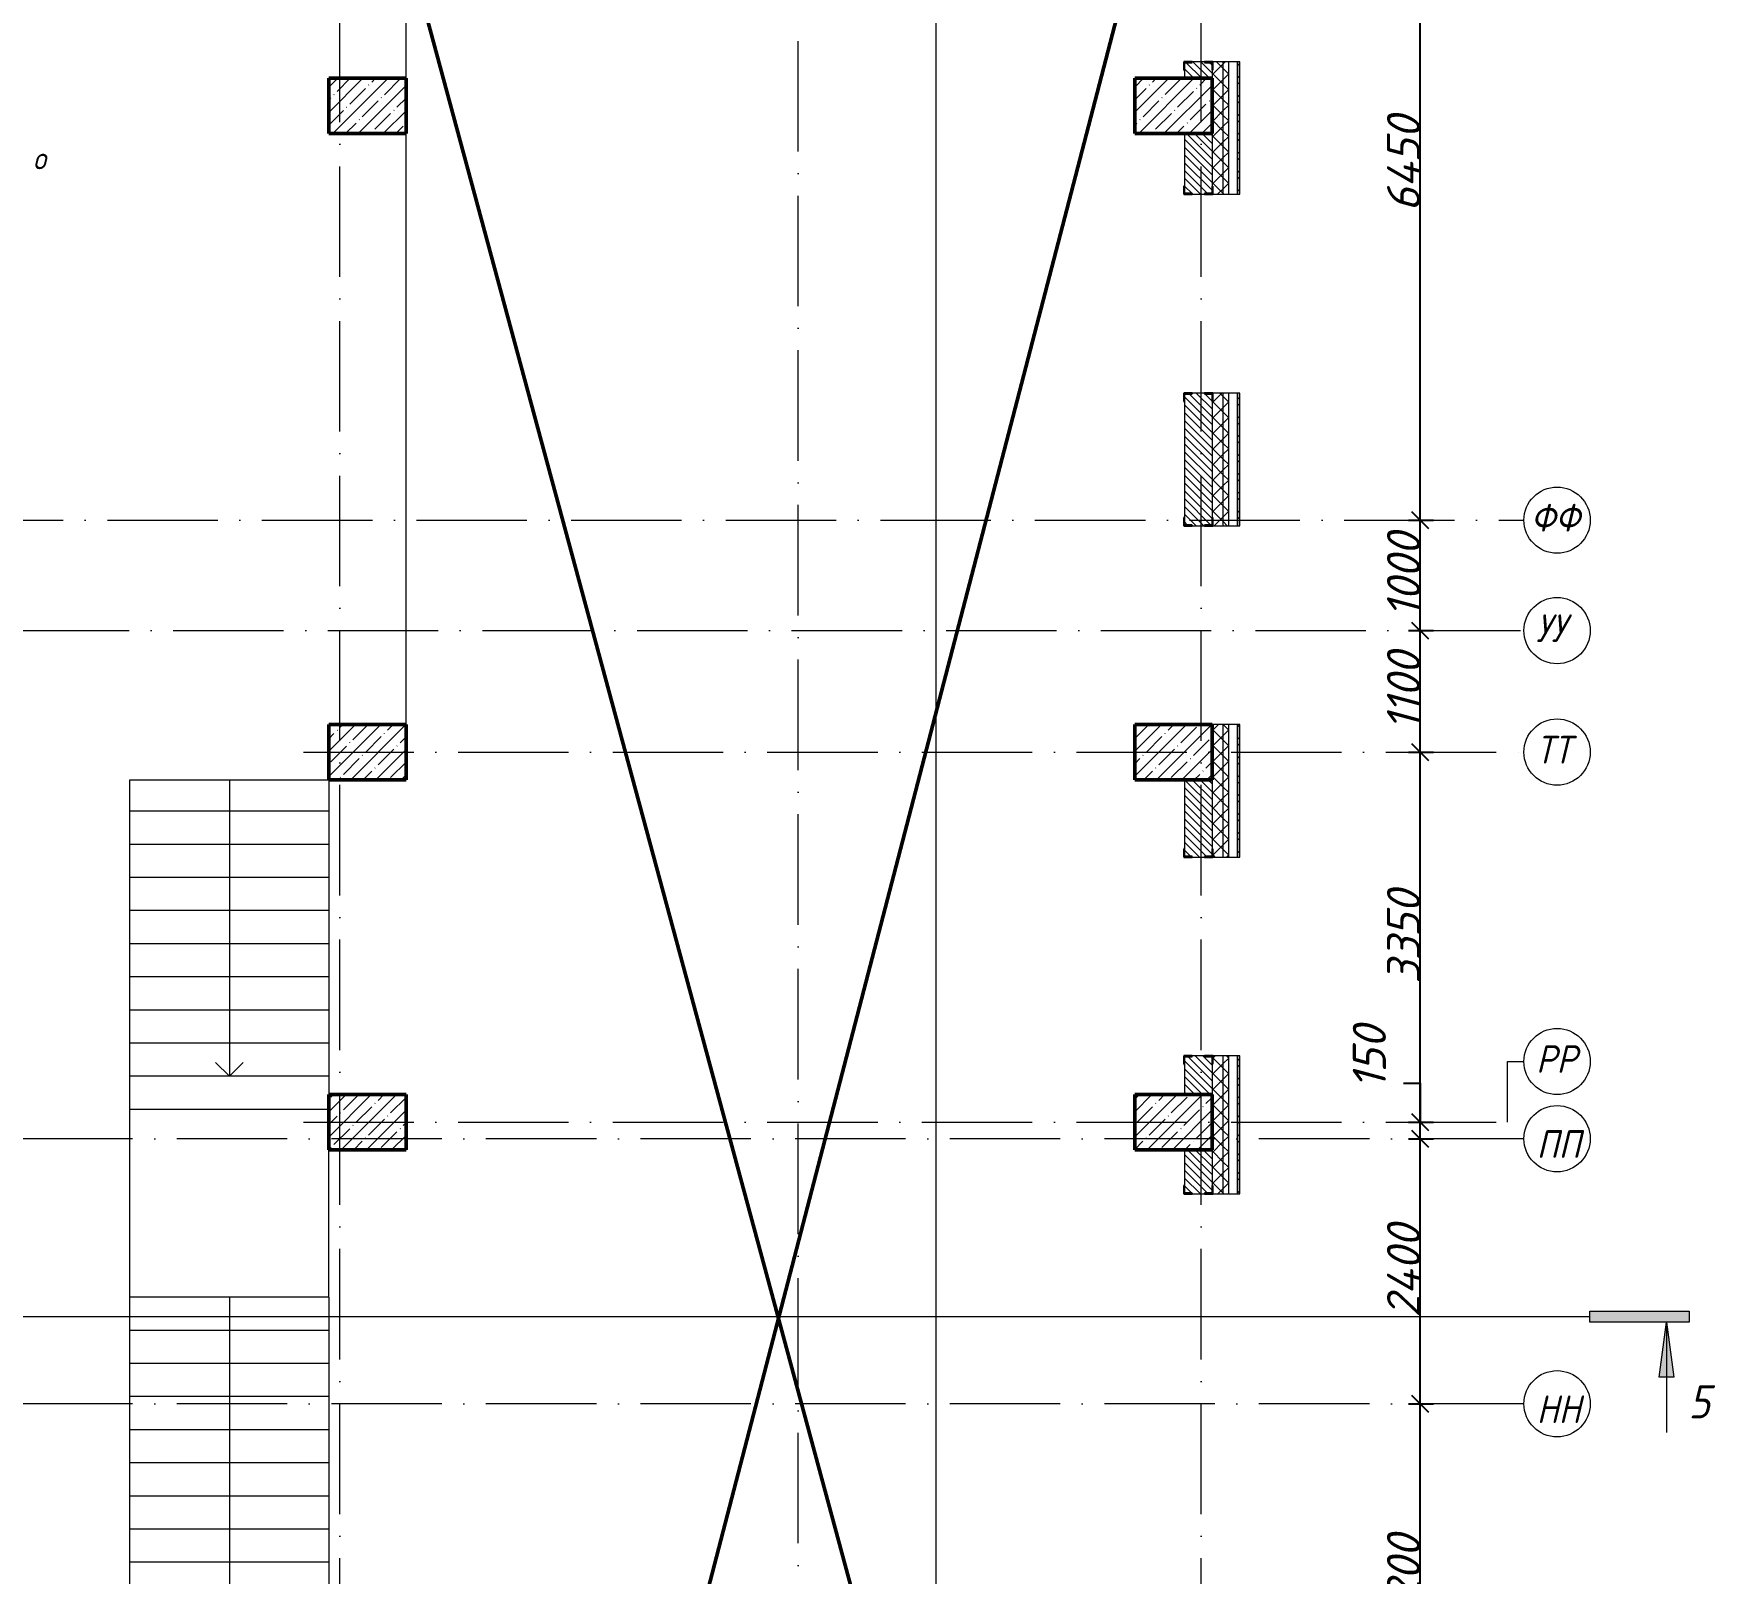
# Model space of a CAD drawing. Header units: millimetres. Extents: x -537608 to 253996, y -217170 to 186033.
# Drawn here: x -88108 to -72877, y 160586 to 174526 of the extents above; entities that cross this region are included whole.
import ezdxf

# ---------------------------------------------------------------- set-up
doc = ezdxf.new("R2010")
doc.units = ezdxf.units.MM
doc.linetypes.add('50_200_ШТРИХ_1Т_ш5_п1_п1_', pattern=[1400, 1000, -200, 0, -200])
for name, color, linetype, lineweight in [('A-____-____-DIMS', 7, 'Continuous', 9), ('A-DETL-____-OTLN-1', 7, 'Continuous', 50), ('A-FLOR-____-OTLN', 7, 'Continuous', 9), ('A-GENM-____-MCUT', 7, 'Continuous', 25), ('A-GENM-____-OTLN-1', 7, 'Continuous', 25), ('A-GLAZ-____-IDEN', 7, 'Continuous', 9), ('A-WALL-____-MCUT', 7, 'Continuous', 13), ('A-WALL-____-MCUT-1', 7, 'Continuous', 9), ('A-WALL-____-PATT-1', 7, 'Continuous', 9), ('A-WALL-FNSH-MCUT-1', 7, 'Continuous', 9), ('G-____-____-SYMB', 7, 'Continuous', 9), ('S-COLS-____-MCUT', 7, 'Continuous', 50), ('S-COLS-____-OTLN', 7, 'Continuous', 9), ('S-GRID-____-IDEN', 7, 'Continuous', 9), ('S-GRID-____-OTLN', 7, 'Continuous', 9), ('S-GRID-____-OTLN-1', 7, '50_200_ШТРИХ_1Т_ш5_п1_п1_', 9), ('S-STRS-____-OTLN-1', 7, 'Continuous', 9)]:
    doc.layers.add(name, color=color, linetype=linetype, lineweight=lineweight)
doc.layers.add('G-____-____-SYMB-1', color=9, linetype='Continuous', lineweight=9, true_color=0x808080)
doc.styles.add('ISOCPEUR_I', font='isocpeui.ttf', dxfattribs={"height": 300})
doc.styles.add('ISOCPEUR_I_10', font='isocpeui.ttf', dxfattribs={"width": 0.9, "height": 180})
doc.styles.add('ISOCPEUR_I_11', font='isocpeui.ttf', dxfattribs={"width": 0.9, "height": 200})
doc.styles.add('ISOCPEUR_I_9', font='isocpeui.ttf', dxfattribs={"width": 0.9, "height": 250})
doc.dimstyles.new('ISO-2_5_0_9К_БОЛЬШОЙ_ОСИ', dxfattribs={"dimscale": 304.8, "dimtxt": 248.995294, "dimasz": 0.492126, "dimexe": 0.393701, "dimexo": 0, "dimgap": 0, "dimtad": 1, "dimdec": 0, "dimzin": 0, "dimdsep": 46, "dimtxsty": 'ISOCPEUR_I', "dimblk1": 'OBLIQUE', "dimblk2": 'OBLIQUE', "dimsah": 1, "dimcen": 0.09, "dimdle": 0.393701, "dimazin": 0, "dimtfac": 1, "dimtdec": 4, "dimtix": 1, "dimtmove": 0, "dimatfit": 3, "dimfxl": 1, "dimtvp": 1, "dimtolj": 1, "dimtzin": 0, "dimarcsym": 2})
doc.dimstyles.new('ISO-2_5_0_9К_БОЛЬШОЙ_ОСИ_1', dxfattribs={"dimscale": 304.8, "dimtxt": 248.995294, "dimasz": 0.492126, "dimexe": 0.393701, "dimexo": 0, "dimgap": 0, "dimtad": 1, "dimdec": 0, "dimzin": 0, "dimdsep": 46, "dimtxsty": 'ISOCPEUR_I', "dimblk1": 'OBLIQUE', "dimblk2": 'OBLIQUE', "dimsah": 1, "dimcen": 0.09, "dimdle": 0.393701, "dimazin": 0, "dimtfac": 1, "dimtdec": 4, "dimtix": 1, "dimtmove": 1, "dimatfit": 3, "dimfxl": 1, "dimtvp": 1, "dimtolj": 1, "dimtzin": 0, "dimarcsym": 2})
pattern_1 = [(45, (-178684.97, 94540.11), (-70.71068, 70.71068), []), (135, (-178684.97, 94540.11), (-70.71068, -70.71068), [])]
pattern_2 = [(135, (-178684.97, 94540.114), (-35.35534, -35.35534), [])]

# ---------------------------------------------------------------- blocks, each defined once
blk = doc.blocks.new('BSC_Колонна _Прямоугольная - 500х700-V97-АР1_План отверстий 3 этажа в осях 1-64_Ю-ЯЯ')
at = {"layer": 'S-COLS-____-OTLN'}
h = blk.add_hatch(dxfattribs=at)
h.set_pattern_fill('FP_102', color=256, style=0, pattern_type=2)
h.set_pattern_definition([(315, (-70131.04, 93600), (114.04925, 114.04925), []), (315, (-70131.04, 93485.95), (114.04925, 114.04925), [201.613, -40.323, 3.353, -36.97])])
h.paths.add_polyline_path([(-250, -350), (250, -350), (250, 350), (-250, 350)], flags=0)
at = {"layer": 'S-COLS-____-MCUT'}
for p, q in [((250, 350), (-250, 350)), ((-250, 350), (-250, -350)), ((250, -350), (250, 350)), ((-250, -350), (250, -350))]:
    blk.add_line(p, q, dxfattribs=at)
blk = doc.blocks.new('BSC_Колонна _Прямоугольная - 500х700-V98-АР1_План отверстий 3 этажа в осях 1-64_Ю-ЯЯ')
at = {"layer": 'S-COLS-____-OTLN'}
h = blk.add_hatch(dxfattribs=at)
h.set_pattern_fill('FP_103', color=256, style=0, pattern_type=2)
h.set_pattern_definition([(315, (-73481.04, 93600), (114.04925, 114.04925), []), (315, (-73481.04, 93485.95), (114.04925, 114.04925), [201.613, -40.323, 3.353, -36.97])])
h.paths.add_polyline_path([(-250, -350), (250, -350), (250, 350), (-250, 350)], flags=0)
at = {"layer": 'S-COLS-____-MCUT'}
for p, q in [((250, 350), (-250, 350)), ((-250, 350), (-250, -350)), ((250, -350), (250, 350)), ((-250, -350), (250, -350))]:
    blk.add_line(p, q, dxfattribs=at)
blk = doc.blocks.new('BSC_Колонна _Прямоугольная - 500х700-V99-АР1_План отверстий 3 этажа в осях 1-64_Ю-ЯЯ')
at = {"layer": 'S-COLS-____-OTLN'}
h = blk.add_hatch(dxfattribs=at)
h.set_pattern_fill('FP_104', color=256, style=0, pattern_type=2)
h.set_pattern_definition([(315, (-70131.04, 100900), (114.04925, 114.04925), []), (315, (-70131.04, 100785.95), (114.04925, 114.04925), [201.613, -40.323, 3.353, -36.97])])
h.paths.add_polyline_path([(-250, -350), (250, -350), (250, 350), (-250, 350)], flags=0)
at = {"layer": 'S-COLS-____-MCUT'}
for p, q in [((250, 350), (-250, 350)), ((-250, 350), (-250, -350)), ((250, -350), (250, 350)), ((-250, -350), (250, -350))]:
    blk.add_line(p, q, dxfattribs=at)
blk = doc.blocks.new('BSC_Колонна _Прямоугольная - 500х700-V100-АР1_План отверстий 3 этажа в осях 1-64_Ю-ЯЯ')
at = {"layer": 'S-COLS-____-OTLN'}
h = blk.add_hatch(dxfattribs=at)
h.set_pattern_fill('FP_105', color=256, style=0, pattern_type=2)
h.set_pattern_definition([(315, (-73481.04, 100900), (114.04925, 114.04925), []), (315, (-73481.04, 100785.95), (114.04925, 114.04925), [201.613, -40.323, 3.353, -36.97])])
h.paths.add_polyline_path([(-250, -350), (250, -350), (250, 350), (-250, 350)], flags=0)
at = {"layer": 'S-COLS-____-MCUT'}
for p, q in [((250, 350), (-250, 350)), ((-250, 350), (-250, -350)), ((250, -350), (250, 350)), ((-250, -350), (250, -350))]:
    blk.add_line(p, q, dxfattribs=at)
blk = doc.blocks.new('BSC_Колонна _Прямоугольная - 500х700-V101-АР1_План отверстий 3 этажа в осях 1-64_Ю-ЯЯ')
at = {"layer": 'S-COLS-____-OTLN'}
h = blk.add_hatch(dxfattribs=at)
h.set_pattern_fill('FP_106', color=256, style=0, pattern_type=2)
h.set_pattern_definition([(315, (-79331.04, 93600), (114.04925, 114.04925), []), (315, (-79331.04, 93485.95), (114.04925, 114.04925), [201.613, -40.323, 3.353, -36.97])])
h.paths.add_polyline_path([(-250, -350), (250, -350), (250, 350), (-250, 350)], flags=0)
at = {"layer": 'S-COLS-____-MCUT'}
for p, q in [((250, 350), (-250, 350)), ((-250, 350), (-250, -350)), ((250, -350), (250, 350)), ((-250, -350), (250, -350))]:
    blk.add_line(p, q, dxfattribs=at)
blk = doc.blocks.new('BSC_Колонна _Прямоугольная - 500х700-V102-АР1_План отверстий 3 этажа в осях 1-64_Ю-ЯЯ')
at = {"layer": 'S-COLS-____-OTLN'}
h = blk.add_hatch(dxfattribs=at)
h.set_pattern_fill('FP_107', color=256, style=0, pattern_type=2)
h.set_pattern_definition([(315, (-79331.04, 100900), (114.04925, 114.04925), []), (315, (-79331.04, 100785.95), (114.04925, 114.04925), [201.613, -40.323, 3.353, -36.97])])
h.paths.add_polyline_path([(-250, -350), (250, -350), (250, 350), (-250, 350)], flags=0)
at = {"layer": 'S-COLS-____-MCUT'}
for p, q in [((250, 350), (-250, 350)), ((-250, 350), (-250, -350)), ((250, -350), (250, 350)), ((-250, -350), (250, -350))]:
    blk.add_line(p, q, dxfattribs=at)
blk = doc.blocks.new('Фахверк_СКБ_Уголок - 250_3380-27498580-АР1_План отверстий 3 этажа в осях 1-64_Ю-ЯЯ')
at = {"layer": 'A-GENM-____-MCUT'}
for p, q in [((200, 181), (125, 181)), ((125, 181), (125, 106)), ((131, 106), (131, 175)), ((131, 175), (200, 175)), ((200, 175), (200, 181)), ((125, 106), (131, 106)), ((131, -6), (125, -6)), ((125, -6), (125, -81)), ((125, -81), (200, -81)), ((131, -75), (131, -6)), ((200, -75), (131, -75)), ((200, -81), (200, -75))]:
    blk.add_line(p, q, dxfattribs=at)
blk = doc.blocks.new('Фахверк_СКБ_Уголок - 250_3380_зеркало-28514702-АР1_План отверстий 3 этажа в осях 1-64_Ю-ЯЯ')
at = {"layer": 'A-GENM-____-MCUT'}
for p, q in [((200, 181), (125, 181)), ((125, 181), (125, 106)), ((131, 106), (131, 175)), ((131, 175), (200, 175)), ((200, 175), (200, 181)), ((125, 106), (131, 106)), ((131, -6), (125, -6)), ((125, -6), (125, -81)), ((125, -81), (200, -81)), ((131, -75), (131, -6)), ((200, -75), (131, -75)), ((200, -81), (200, -75))]:
    blk.add_line(p, q, dxfattribs=at)
blk = doc.blocks.new('Ось сетки - Круг_Ø6_00__ISO-2_5_0_9K_-25732049-АР1_План отверстий 3 этажа в осях 1-64_Ю-ЯЯ')
at = {"layer": 'S-GRID-____-IDEN'}
blk.add_circle((0, 0), 3, dxfattribs=at)
blk = doc.blocks.new('Разрез - Концевая часть разреза-18266132-АР1_План отверстий 3 этажа в осях 1-64_Ю-ЯЯ')
at = {"layer": 'G-____-____-SYMB'}
for points in [[(0, 0.5), (0, -0.5), (-9, -0.5), (-9, 0.5)], [(-6.29, -5.5), (-7.61, -5.5), (-6.95, -0.5)]]:
    blk.add_hatch(color=256, dxfattribs=at).paths.add_polyline_path(points, flags=0)
for p, q in [((0, 0.5), (-9, 0.5)), ((-9, 0.5), (-9, -0.5)), ((0, -0.5), (0, 0.5)), ((-9, -0.5), (0, -0.5)), ((-6.95, -0.5), (-7.61, -5.5)), ((-6.95, -0.5), (-6.95, -10.5)), ((-6.29, -5.5), (-6.95, -0.5)), ((-7.61, -5.5), (-6.29, -5.5))]:
    blk.add_line(p, q, dxfattribs=at)
blk = doc.blocks.new('_Oblique')
at = {"color": 0, "linetype": 'ByBlock', "lineweight": -2}
blk.add_line((-0.5, -0.5), (0.5, 0.5), dxfattribs=at)
blk = doc.blocks.new('*D997')
at = {"layer": 'A-____-____-DIMS', "color": 0, "lineweight": -2, "transparency": 16777216}
for p, q in [((-75551, 158801), (-75551, 162241)), ((-75657, 162121), (-75431, 162121)), ((-75657, 158921), (-75431, 158921))]:
    blk.add_line(p, q, dxfattribs=at)
at = {"layer": 'Defpoints', "color": 0, "transparency": 16777216}
for p in [(-75657, 162121), (-75551, 162121), (-75657, 158921)]:
    blk.add_point(p, dxfattribs=at)
at = {"layer": 'A-____-____-DIMS', "color": 0, "lineweight": -2, "transparency": 16777216, "xscale": 150, "yscale": 150, "zscale": 150}
for p, rotation in [((-75551, 162121), 90), ((-75551, 158921), 270)]:
    blk.add_blockref('_Oblique', p, dxfattribs=dict(at, rotation=rotation))
at = {"layer": 'A-____-____-DIMS', "color": 0, "transparency": 16777216, "insert": (-75701, 160521), "char_height": 300, "width": 758.48, "attachment_point": 5, "rotation": 90, "style": 'ISOCPEUR_I'}
blk.add_mtext('\\A1;3200', dxfattribs=at)
blk = doc.blocks.new('*D998')
at = {"layer": 'A-____-____-DIMS', "color": 0, "lineweight": -2, "transparency": 16777216}
for p, q in [((-75551, 162001), (-75551, 164641)), ((-75657, 164521), (-75431, 164521)), ((-75657, 162121), (-75431, 162121))]:
    blk.add_line(p, q, dxfattribs=at)
at = {"layer": 'Defpoints', "color": 0, "transparency": 16777216}
for p in [(-75657, 164521), (-75551, 164521), (-75657, 162121)]:
    blk.add_point(p, dxfattribs=at)
at = {"layer": 'A-____-____-DIMS', "color": 0, "lineweight": -2, "transparency": 16777216, "xscale": 150, "yscale": 150, "zscale": 150}
for p, rotation in [((-75551, 164521), 90), ((-75551, 162121), 270)]:
    blk.add_blockref('_Oblique', p, dxfattribs=dict(at, rotation=rotation))
at = {"layer": 'A-____-____-DIMS', "color": 0, "transparency": 16777216, "insert": (-75701, 163321), "char_height": 300, "width": 781.46, "attachment_point": 5, "rotation": 90, "style": 'ISOCPEUR_I'}
blk.add_mtext('\\A1;2400', dxfattribs=at)
blk = doc.blocks.new('*D999')
at = {"layer": 'A-____-____-DIMS', "color": 0, "lineweight": -2, "transparency": 16777216}
for p, q in [((-75701, 165025), (-75551, 165025)), ((-75551, 165025), (-75551, 164671)), ((-75657, 164671), (-75431, 164671)), ((-75551, 164401), (-75551, 164791)), ((-75657, 164521), (-75431, 164521))]:
    blk.add_line(p, q, dxfattribs=at)
at = {"layer": 'Defpoints', "color": 0, "transparency": 16777216}
for p in [(-75657, 164671), (-75551, 164671), (-75657, 164521)]:
    blk.add_point(p, dxfattribs=at)
at = {"layer": 'A-____-____-DIMS', "color": 0, "lineweight": -2, "transparency": 16777216, "xscale": 150, "yscale": 150, "zscale": 150}
for p, rotation in [((-75551, 164671), 90), ((-75551, 164521), 270)]:
    blk.add_blockref('_Oblique', p, dxfattribs=dict(at, rotation=rotation))
at = {"layer": 'A-____-____-DIMS', "color": 0, "transparency": 16777216, "insert": (-76161, 164969), "char_height": 300, "width": 511.4, "attachment_point": 1, "rotation": 90, "line_spacing_factor": 1.149209, "style": 'ISOCPEUR_I'}
blk.add_mtext('\\A1;150', dxfattribs=at)
blk = doc.blocks.new('*D1000')
at = {"layer": 'A-____-____-DIMS', "color": 0, "lineweight": -2, "transparency": 16777216}
for p, q in [((-75657, 168021), (-75431, 168021)), ((-75551, 164551), (-75551, 168141)), ((-75657, 164671), (-75431, 164671))]:
    blk.add_line(p, q, dxfattribs=at)
at = {"layer": 'Defpoints', "color": 0, "transparency": 16777216}
for p in [(-75657, 168021), (-75551, 168021), (-75657, 164671)]:
    blk.add_point(p, dxfattribs=at)
at = {"layer": 'A-____-____-DIMS', "color": 0, "lineweight": -2, "transparency": 16777216, "xscale": 150, "yscale": 150, "zscale": 150}
for p, rotation in [((-75551, 168021), 90), ((-75551, 164671), 270)]:
    blk.add_blockref('_Oblique', p, dxfattribs=dict(at, rotation=rotation))
at = {"layer": 'A-____-____-DIMS', "color": 0, "transparency": 16777216, "insert": (-75701, 166346), "char_height": 300, "width": 758.48, "attachment_point": 5, "rotation": 90, "style": 'ISOCPEUR_I'}
blk.add_mtext('\\A1;3350', dxfattribs=at)
blk = doc.blocks.new('*D1001')
at = {"layer": 'A-____-____-DIMS', "color": 0, "lineweight": -2, "transparency": 16777216}
for p, q in [((-75551, 167901), (-75551, 169241)), ((-75657, 169121), (-75431, 169121)), ((-75657, 168021), (-75431, 168021))]:
    blk.add_line(p, q, dxfattribs=at)
at = {"layer": 'Defpoints', "color": 0, "transparency": 16777216}
for p in [(-75657, 169121), (-75551, 169121), (-75657, 168021)]:
    blk.add_point(p, dxfattribs=at)
at = {"layer": 'A-____-____-DIMS', "color": 0, "lineweight": -2, "transparency": 16777216, "xscale": 150, "yscale": 150, "zscale": 150}
for p, rotation in [((-75551, 169121), 90), ((-75551, 168021), 270)]:
    blk.add_blockref('_Oblique', p, dxfattribs=dict(at, rotation=rotation))
at = {"layer": 'A-____-____-DIMS', "color": 0, "transparency": 16777216, "insert": (-75701, 168571), "char_height": 300, "width": 643.56, "attachment_point": 5, "rotation": 90, "style": 'ISOCPEUR_I'}
blk.add_mtext('\\A1;1100', dxfattribs=at)
blk = doc.blocks.new('*D1002')
at = {"layer": 'A-____-____-DIMS', "color": 0, "lineweight": -2, "transparency": 16777216}
for p, q in [((-75551, 169001), (-75551, 170241)), ((-75657, 170121), (-75431, 170121)), ((-75657, 169121), (-75431, 169121))]:
    blk.add_line(p, q, dxfattribs=at)
at = {"layer": 'Defpoints', "color": 0, "transparency": 16777216}
for p in [(-75657, 170121), (-75551, 170121), (-75657, 169121)]:
    blk.add_point(p, dxfattribs=at)
at = {"layer": 'A-____-____-DIMS', "color": 0, "lineweight": -2, "transparency": 16777216, "xscale": 150, "yscale": 150, "zscale": 150}
for p, rotation in [((-75551, 170121), 90), ((-75551, 169121), 270)]:
    blk.add_blockref('_Oblique', p, dxfattribs=dict(at, rotation=rotation))
at = {"layer": 'A-____-____-DIMS', "color": 0, "transparency": 16777216, "insert": (-75701, 169621), "char_height": 300, "width": 701.02, "attachment_point": 5, "rotation": 90, "style": 'ISOCPEUR_I'}
blk.add_mtext('\\A1;1000', dxfattribs=at)
blk = doc.blocks.new('*D1003')
at = {"layer": 'A-____-____-DIMS', "color": 0, "lineweight": -2, "transparency": 16777216}
for p, q in [((-75551, 170001), (-75551, 176691)), ((-75657, 176571), (-75431, 176571)), ((-75657, 170121), (-75431, 170121))]:
    blk.add_line(p, q, dxfattribs=at)
at = {"layer": 'Defpoints', "color": 0, "transparency": 16777216}
for p in [(-75657, 176571), (-75551, 176571), (-75657, 170121)]:
    blk.add_point(p, dxfattribs=at)
at = {"layer": 'A-____-____-DIMS', "color": 0, "lineweight": -2, "transparency": 16777216, "xscale": 150, "yscale": 150, "zscale": 150}
for p, rotation in [((-75551, 176571), 90), ((-75551, 170121), 270)]:
    blk.add_blockref('_Oblique', p, dxfattribs=dict(at, rotation=rotation))
at = {"layer": 'A-____-____-DIMS', "color": 0, "transparency": 16777216, "insert": (-75701, 173346), "char_height": 300, "width": 781.46, "attachment_point": 5, "rotation": 90, "style": 'ISOCPEUR_I'}
blk.add_mtext('\\A1;6450', dxfattribs=at)

msp = doc.modelspace()

# ---------------------------------------------------------------- hatches: boundary and pattern name
at = {"layer": 'A-WALL-____-PATT-1'}
h = msp.add_hatch(dxfattribs=at)
h.set_pattern_fill('FP_6', color=256, style=0, pattern_type=2)
h.set_pattern_definition([(45, (-178684.97, 94540.11), (-85.53659, 85.53659), []), (45, (-178627.95, 94540.11), (-85.53659, 85.53659), [])])
h.paths.add_polyline_path([(-77184.9702, 164021.1558), (-77184.9702, 165271.1558), (-77204.9702, 165271.1558), (-77204.9702, 164021.1558)], flags=0)
h.paths.add_polyline_path([(-77184.9702, 167071.1558), (-77184.9702, 168271.1558), (-77204.9702, 168271.1558), (-77204.9702, 167071.1558)], flags=0)
h.paths.add_polyline_path([(-77204.9702, 170071.1558), (-77184.9702, 170071.1558), (-77184.9702, 171271.1558), (-77204.9702, 171271.1558), (-77204.9702, 171137.3879)], flags=0)
h.paths.add_polyline_path([(-77184.9702, 173071.1558), (-77184.9702, 174271.1558), (-77204.9702, 174271.1558), (-77204.9702, 173071.1558)], flags=0)
h.paths.add_polyline_path([(-77184.9702, 176071.1558), (-77184.9702, 180451.1558), (-77204.9702, 180451.1558), (-77204.9702, 176071.1558)], flags=0)
h = msp.add_hatch(dxfattribs=at)
h.set_pattern_fill('FP_4', color=256, style=0, pattern_type=2)
h.set_pattern_definition(pattern_1)
h.paths.add_polyline_path([(-77434.9702, 141336.1558), (-77334.9702, 141336.1558), (-77334.9702, 141621.1558), (-77434.9702, 141621.1558)], flags=0)
h.paths.add_polyline_path([(-77334.9702, 142621.1558), (-77334.9702, 150321.1558), (-77428.9702, 150321.1558), (-77428.9702, 150246.1558), (-77434.9702, 150246.1558), (-77434.9702, 142621.1558)], flags=0)
h.paths.add_polyline_path([(-77428.9702, 164021.1558), (-77334.9702, 164021.1558), (-77334.9702, 165271.1558), (-77428.9702, 165271.1558), (-77428.9702, 165196.1558), (-77434.9702, 165196.1558), (-77434.9702, 164096.1558), (-77428.9702, 164096.1558), (-77428.9702, 164027.1558)], flags=0)
h.paths.add_polyline_path([(-77334.9702, 167071.1558), (-77334.9702, 168271.1558), (-77434.9702, 168271.1558), (-77434.9702, 167146.1558), (-77428.9702, 167146.1558), (-77428.9702, 167071.1558)], flags=0)
h.paths.add_polyline_path([(-77334.9702, 170071.1558), (-77334.9702, 171271.1558), (-77428.9702, 171271.1558), (-77428.9702, 171196.1558), (-77434.9702, 171196.1558), (-77434.9702, 170146.1558), (-77428.9702, 170146.1558), (-77428.9702, 170071.1558)], flags=0)
h.paths.add_polyline_path([(-77334.9702, 173071.1558), (-77334.9702, 174271.1558), (-77428.9702, 174271.1558), (-77428.9702, 174196.1558), (-77434.9702, 174196.1558), (-77434.9702, 173146.1558), (-77428.9702, 173146.1558), (-77428.9702, 173071.1558)], flags=0)
h.paths.add_polyline_path([(-77334.9702, 176071.1558), (-77334.9702, 180221.1558), (-77434.9702, 180221.1558), (-77434.9702, 176071.1558)], flags=0)
h = msp.add_hatch(dxfattribs=at)
h.set_pattern_fill('FP_4', color=256, style=0, pattern_type=2)
h.set_pattern_definition(pattern_1)
h.paths.add_polyline_path([(-77284.9702, 141336.1558), (-77284.9702, 141621.1558), (-77334.9702, 141621.1558), (-77334.9702, 141336.1558)], flags=0)
h.paths.add_polyline_path([(-77284.9702, 142621.1558), (-77284.9702, 150321.1558), (-77334.9702, 150321.1558), (-77334.9702, 142621.1558)], flags=0)
h.paths.add_polyline_path([(-77284.9702, 164021.1558), (-77284.9702, 165271.1558), (-77334.9702, 165271.1558), (-77334.9702, 164021.1558)], flags=0)
h.paths.add_polyline_path([(-77284.9702, 167071.1558), (-77284.9702, 168271.1558), (-77334.9702, 168271.1558), (-77334.9702, 167071.1558)], flags=0)
h.paths.add_polyline_path([(-77334.9702, 170071.1558), (-77284.9702, 170071.1558), (-77284.9702, 171271.1558), (-77334.9702, 171271.1558), (-77334.9702, 171137.3879)], flags=0)
h.paths.add_polyline_path([(-77284.9702, 173071.1558), (-77284.9702, 174271.1558), (-77334.9702, 174271.1558), (-77334.9702, 173071.1558)], flags=0)
h.paths.add_polyline_path([(-77334.9702, 176071.1558), (-77284.9702, 176071.1558), (-77284.9702, 180221.1558), (-77334.9702, 180221.1558)], flags=0)
h = msp.add_hatch(dxfattribs=at)
h.set_pattern_fill('FP_9', color=256, style=0, pattern_type=2)
h.set_pattern_definition(pattern_2)
h.paths.add_polyline_path([(-77578.9702, 174121.1558), (-77434.9702, 174121.1558), (-77434.9702, 174265.1558), (-77503.9702, 174265.1558), (-77503.9702, 174271.1558), (-77615.9702, 174271.1558), (-77615.9702, 174265.1558), (-77684.9702, 174265.1558), (-77684.9702, 174121.1558)], flags=0)
h = msp.add_hatch(dxfattribs=at)
h.set_pattern_fill('FP_9', color=256, style=0, pattern_type=2)
h.set_pattern_definition(pattern_2)
h.paths.add_polyline_path([(-77615.9702, 170071.1558), (-77503.9702, 170071.1558), (-77503.9702, 170077.1558), (-77434.9702, 170077.1558), (-77434.9702, 171265.1558), (-77503.9702, 171265.1558), (-77503.9702, 171271.1558), (-77615.9702, 171271.1558), (-77615.9702, 171265.1558), (-77684.9702, 171265.1558), (-77684.9702, 170077.1558), (-77615.9702, 170077.1558)], flags=0)
h.paths.add_polyline_path([(-77503.9702, 173071.1558), (-77503.9702, 173077.1558), (-77434.9702, 173077.1558), (-77434.9702, 173621.1558), (-77684.9702, 173621.1558), (-77684.9702, 173077.1558), (-77615.9702, 173077.1558), (-77615.9702, 173071.1558)], flags=0)
h = msp.add_hatch(dxfattribs=at)
h.set_pattern_fill('FP_9', color=256, style=0, pattern_type=2)
h.set_pattern_definition(pattern_2)
h.paths.add_polyline_path([(-77684.9702, 164921.1558), (-77434.9702, 164921.1558), (-77434.9702, 165265.1558), (-77503.9702, 165265.1558), (-77503.9702, 165271.1558), (-77615.9702, 165271.1558), (-77615.9702, 165265.1558), (-77684.9702, 165265.1558), (-77684.9702, 165196.1558)], flags=0)
h.paths.add_polyline_path([(-77615.9702, 167071.1558), (-77503.9702, 167071.1558), (-77503.9702, 167077.1558), (-77434.9702, 167077.1558), (-77434.9702, 167771.1558), (-77684.9702, 167771.1558), (-77684.9702, 167077.1558), (-77615.9702, 167077.1558)], flags=0)
h = msp.add_hatch(dxfattribs=at)
h.set_pattern_fill('FP_9', color=256, style=0, pattern_type=2)
h.set_pattern_definition(pattern_2)
h.paths.add_polyline_path([(-77503.9702, 164021.1558), (-77503.9702, 164027.1558), (-77434.9702, 164027.1558), (-77434.9702, 164421.1558), (-77684.9702, 164421.1558), (-77684.9702, 164027.1558), (-77615.9702, 164027.1558), (-77615.9702, 164021.1558)], flags=0)

# ---------------------------------------------------------------- linework, layer by layer
at = {"layer": 'A-DETL-____-OTLN-1'}
for p, q in [((-84734.9702, 149921.1558), (-77934.9702, 176071.1558)), ((-84734.9702, 175371.1558), (-77934.9702, 150221.1558))]:
    msp.add_line(p, q, dxfattribs=at)
at = {"layer": 'A-FLOR-____-OTLN'}
for p, q in [((-84734.9702, 174121.1558), (-84734.9702, 175371.1558)), ((-84734.9702, 168271.1558), (-84734.9702, 173621.1558)), ((-87234.9702, 159171.1558), (-87234.9702, 167771.1558)), ((-87234.9702, 167771.1558), (-85434.9702, 167771.1558))]:
    msp.add_line(p, q, dxfattribs=at)
at = {"layer": 'A-WALL-____-MCUT'}
for p, q in [((-77503.9702, 174271.1558), (-77615.9702, 174271.1558)), ((-77204.9702, 174271.1558), (-77428.9702, 174271.1558)), ((-77204.9702, 173071.1558), (-77204.9702, 174271.1558)), ((-77684.9702, 174196.1558), (-77684.9702, 174121.1558)), ((-77434.9702, 174196.1558), (-77434.9702, 174121.1558)), ((-77684.9702, 173621.1558), (-77684.9702, 173146.1558)), ((-77434.9702, 173621.1558), (-77434.9702, 173146.1558)), ((-77615.9702, 173071.1558), (-77503.9702, 173071.1558)), ((-77428.9702, 173071.1558), (-77204.9702, 173071.1558)), ((-77684.9702, 171196.1558), (-77684.9702, 170146.1558)), ((-77503.9702, 171271.1558), (-77615.9702, 171271.1558)), ((-77434.9702, 171196.1558), (-77434.9702, 170146.1558)), ((-77204.9702, 171271.1558), (-77428.9702, 171271.1558)), ((-77204.9702, 170071.1558), (-77204.9702, 171271.1558)), ((-77615.9702, 170071.1558), (-77503.9702, 170071.1558)), ((-77428.9702, 170071.1558), (-77204.9702, 170071.1558)), ((-77204.9702, 168271.1558), (-77434.9702, 168271.1558)), ((-77204.9702, 167071.1558), (-77204.9702, 168271.1558)), ((-77684.9702, 167771.1558), (-77684.9702, 167146.1558)), ((-77434.9702, 167771.1558), (-77434.9702, 167146.1558)), ((-77615.9702, 167071.1558), (-77503.9702, 167071.1558)), ((-77428.9702, 167071.1558), (-77204.9702, 167071.1558)), ((-77503.9702, 165271.1558), (-77615.9702, 165271.1558)), ((-77204.9702, 165271.1558), (-77428.9702, 165271.1558)), ((-77204.9702, 164021.1558), (-77204.9702, 165271.1558)), ((-77684.9702, 165196.1558), (-77684.9702, 164921.1558)), ((-77434.9702, 165196.1558), (-77434.9702, 164921.1558)), ((-77684.9702, 164421.1558), (-77684.9702, 164096.1558)), ((-77434.9702, 164421.1558), (-77434.9702, 164096.1558)), ((-77615.9702, 164021.1558), (-77503.9702, 164021.1558)), ((-77428.9702, 164021.1558), (-77204.9702, 164021.1558))]:
    msp.add_line(p, q, dxfattribs=at)
at = {"layer": 'A-WALL-____-MCUT-1'}
for p, q in [((-77334.9702, 173071.1558), (-77334.9702, 174271.1558)), ((-77284.9702, 173071.1558), (-77284.9702, 174271.1558)), ((-77334.9702, 170071.1558), (-77334.9702, 171271.1558)), ((-77284.9702, 170071.1558), (-77284.9702, 171271.1558)), ((-77334.9702, 167071.1558), (-77334.9702, 168271.1558)), ((-77284.9702, 167071.1558), (-77284.9702, 168271.1558)), ((-77334.9702, 164021.1558), (-77334.9702, 165271.1558)), ((-77284.9702, 164021.1558), (-77284.9702, 165271.1558))]:
    msp.add_line(p, q, dxfattribs=at)
at = {"layer": 'A-WALL-FNSH-MCUT-1'}
for p, q in [((-77184.9702, 174271.1558), (-77204.9702, 174271.1558)), ((-77204.9702, 174271.1558), (-77204.9702, 173071.1558)), ((-77184.9702, 173071.1558), (-77184.9702, 174271.1558)), ((-77204.9702, 173071.1558), (-77184.9702, 173071.1558)), ((-77184.9702, 171271.1558), (-77204.9702, 171271.1558)), ((-77204.9702, 171271.1558), (-77204.9702, 170071.1558)), ((-77184.9702, 170071.1558), (-77184.9702, 171271.1558)), ((-77204.9702, 170071.1558), (-77184.9702, 170071.1558)), ((-77184.9702, 168271.1558), (-77204.9702, 168271.1558)), ((-77204.9702, 168271.1558), (-77204.9702, 167071.1558)), ((-77184.9702, 167071.1558), (-77184.9702, 168271.1558)), ((-77204.9702, 167071.1558), (-77184.9702, 167071.1558)), ((-77184.9702, 165271.1558), (-77204.9702, 165271.1558)), ((-77204.9702, 165271.1558), (-77204.9702, 164021.1558)), ((-77184.9702, 164021.1558), (-77184.9702, 165271.1558)), ((-77204.9702, 164021.1558), (-77184.9702, 164021.1558))]:
    msp.add_line(p, q, dxfattribs=at)
at = {"layer": 'G-____-____-SYMB-1'}
for p, q in [((-79936.7702, 181078.2982), (-79936.7702, 139946.44)), ((-183495.5066, 162911.1558), (-74014.7792, 162911.1558))]:
    msp.add_line(p, q, dxfattribs=at)
at = {"layer": 'S-GRID-____-OTLN'}
for p, q in [((-74759.3626, 165220.3099), (-74610.5636, 165220.3099)), ((-74759.3626, 164671.1558), (-74759.3626, 165220.3099))]:
    msp.add_line(p, q, dxfattribs=at)
at = {"layer": 'S-GRID-____-OTLN-1'}
for p, q in [((-85334.9702, 134521.1558), (-85334.9702, 185432.9652)), ((-81184.9702, 144056.7962), (-81184.9702, 185432.9652)), ((-77534.9702, 134521.1558), (-77534.9702, 185432.9652)), ((-129442.9525, 170121.1558), (-74610.5636, 170121.1558)), ((-144247.5242, 169121.1558), (-74610.5636, 169121.1558)), ((-85663.7058, 168021.1558), (-74610.5636, 168021.1558)), ((-85663.7058, 164671.1558), (-74759.3626, 164671.1558)), ((-74610.5636, 164521.1558), (-129442.9525, 164521.1558)), ((-74610.5636, 162121.1558), (-183353.7404, 162121.1558))]:
    msp.add_line(p, q, dxfattribs=at)
at = {"layer": 'S-STRS-____-OTLN-1'}
for p, q in [((-86334.9702, 167771.1558), (-86334.9702, 167486.1558)), ((-85434.9702, 167771.1558), (-85434.9702, 167486.1558)), ((-85434.9702, 167486.1558), (-87234.9702, 167486.1558)), ((-85434.9702, 167486.1558), (-87234.9702, 167486.1558)), ((-86334.9702, 167486.1558), (-86334.9702, 167186.1558)), ((-85434.9702, 167486.1558), (-85434.9702, 167186.1558)), ((-85434.9702, 167186.1558), (-87234.9702, 167186.1558)), ((-85434.9702, 167186.1558), (-87234.9702, 167186.1558)), ((-86334.9702, 167186.1558), (-86334.9702, 166886.1558)), ((-85434.9702, 167186.1558), (-85434.9702, 166886.1558)), ((-85434.9702, 166886.1558), (-87234.9702, 166886.1558)), ((-85434.9702, 166886.1558), (-87234.9702, 166886.1558)), ((-86334.9702, 166886.1558), (-86334.9702, 166586.1558)), ((-85434.9702, 166886.1558), (-85434.9702, 166586.1558)), ((-85434.9702, 166586.1558), (-87234.9702, 166586.1558)), ((-85434.9702, 166586.1558), (-87234.9702, 166586.1558)), ((-86334.9702, 166586.1558), (-86334.9702, 166286.1558)), ((-85434.9702, 166586.1558), (-85434.9702, 166286.1558)), ((-85434.9702, 166286.1558), (-87234.9702, 166286.1558)), ((-85434.9702, 166286.1558), (-87234.9702, 166286.1558)), ((-86334.9702, 166286.1558), (-86334.9702, 165986.1558)), ((-85434.9702, 166286.1558), (-85434.9702, 165986.1558)), ((-85434.9702, 165986.1558), (-87234.9702, 165986.1558)), ((-85434.9702, 165986.1558), (-87234.9702, 165986.1558)), ((-86334.9702, 165986.1558), (-86334.9702, 165686.1558)), ((-85434.9702, 165986.1558), (-85434.9702, 165686.1558)), ((-85434.9702, 165686.1558), (-87234.9702, 165686.1558)), ((-85434.9702, 165686.1558), (-87234.9702, 165686.1558)), ((-86334.9702, 165686.1558), (-86334.9702, 165386.1558)), ((-85434.9702, 165686.1558), (-85434.9702, 165386.1558)), ((-85434.9702, 165386.1558), (-87234.9702, 165386.1558)), ((-85434.9702, 165386.1558), (-87234.9702, 165386.1558)), ((-86334.9702, 165386.1558), (-86334.9702, 165086.1558)), ((-85434.9702, 165386.1558), (-85434.9702, 165086.1558)), ((-86334.9702, 165086.1558), (-86459.9702, 165211.1558)), ((-86334.9702, 165086.1558), (-86209.9702, 165211.1558)), ((-85434.9702, 165086.1558), (-87234.9702, 165086.1558)), ((-85434.9702, 165086.1558), (-87234.9702, 165086.1558)), ((-85434.9702, 165086.1558), (-85434.9702, 164921.1558)), ((-85434.9702, 164786.1558), (-87234.9702, 164786.1558)), ((-85434.9702, 163086.1558), (-85434.9702, 164421.1558)), ((-85434.9702, 163086.1558), (-87234.9702, 163086.1558)), ((-85434.9702, 163086.1558), (-87234.9702, 163086.1558)), ((-86334.9702, 163086.1558), (-86334.9702, 162786.1558)), ((-85434.9702, 163086.1558), (-85434.9702, 162786.1558)), ((-85434.9702, 162786.1558), (-87234.9702, 162786.1558)), ((-85434.9702, 162786.1558), (-87234.9702, 162786.1558)), ((-86334.9702, 162786.1558), (-86334.9702, 162486.1558)), ((-85434.9702, 162786.1558), (-85434.9702, 162486.1558)), ((-85434.9702, 162486.1558), (-87234.9702, 162486.1558)), ((-85434.9702, 162486.1558), (-87234.9702, 162486.1558)), ((-86334.9702, 162486.1558), (-86334.9702, 162186.1558)), ((-85434.9702, 162486.1558), (-85434.9702, 162186.1558)), ((-85434.9702, 162186.1558), (-87234.9702, 162186.1558)), ((-85434.9702, 162186.1558), (-87234.9702, 162186.1558)), ((-86334.9702, 162186.1558), (-86334.9702, 161886.1558)), ((-85434.9702, 162186.1558), (-85434.9702, 161886.1558)), ((-85434.9702, 161886.1558), (-87234.9702, 161886.1558)), ((-85434.9702, 161886.1558), (-87234.9702, 161886.1558)), ((-86334.9702, 161886.1558), (-86334.9702, 161586.1558)), ((-85434.9702, 161886.1558), (-85434.9702, 161586.1558)), ((-85434.9702, 161586.1558), (-87234.9702, 161586.1558)), ((-85434.9702, 161586.1558), (-87234.9702, 161586.1558)), ((-86334.9702, 161586.1558), (-86334.9702, 161286.1558)), ((-85434.9702, 161586.1558), (-85434.9702, 161286.1558)), ((-85434.9702, 161286.1558), (-87234.9702, 161286.1558)), ((-85434.9702, 161286.1558), (-87234.9702, 161286.1558)), ((-86334.9702, 161286.1558), (-86334.9702, 160986.1558)), ((-85434.9702, 161286.1558), (-85434.9702, 160986.1558)), ((-85434.9702, 160986.1558), (-87234.9702, 160986.1558)), ((-85434.9702, 160986.1558), (-87234.9702, 160986.1558)), ((-86334.9702, 160986.1558), (-86334.9702, 160686.1558)), ((-85434.9702, 160986.1558), (-85434.9702, 160686.1558)), ((-85434.9702, 160686.1558), (-87234.9702, 160686.1558)), ((-85434.9702, 160686.1558), (-87234.9702, 160686.1558)), ((-86334.9702, 160686.1558), (-86334.9702, 160386.1558)), ((-85434.9702, 160686.1558), (-85434.9702, 160386.1558))]:
    msp.add_line(p, q, dxfattribs=at)

# ---------------------------------------------------------------- block references
at = {"layer": 'A-GENM-____-OTLN-1'}
for name, p, rotation in [('Фахверк_СКБ_Уголок - 250_3380_зеркало-28514702-АР1_План отверстий 3 этажа в осях 1-64_Ю-ЯЯ', (-77609.9702, 174396.1558), 269.9999999999999), ('Фахверк_СКБ_Уголок - 250_3380-27498580-АР1_План отверстий 3 этажа в осях 1-64_Ю-ЯЯ', (-77509.9702, 172946.1558), 89.99999999999993), ('Фахверк_СКБ_Уголок - 250_3380-27498580-АР1_План отверстий 3 этажа в осях 1-64_Ю-ЯЯ', (-77609.9702, 171396.1558), 269.9999999999999), ('Фахверк_СКБ_Уголок - 250_3380-27498580-АР1_План отверстий 3 этажа в осях 1-64_Ю-ЯЯ', (-77509.9702, 169946.1558), 89.99999999999993), ('Фахверк_СКБ_Уголок - 250_3380-27498580-АР1_План отверстий 3 этажа в осях 1-64_Ю-ЯЯ', (-77509.9702, 166946.1558), 89.99999999999993), ('Фахверк_СКБ_Уголок - 250_3380-27498580-АР1_План отверстий 3 этажа в осях 1-64_Ю-ЯЯ', (-77609.9702, 165396.1558), 269.9999999999999), ('Фахверк_СКБ_Уголок - 250_3380-27498580-АР1_План отверстий 3 этажа в осях 1-64_Ю-ЯЯ', (-77509.9702, 163896.1558), 89.99999999999993)]:
    msp.add_blockref(name, p, dxfattribs=dict(at, rotation=rotation))
at = {"layer": 'G-____-____-SYMB', "extrusion": (0, 0, -1), "xscale": 99.99999999999993, "yscale": 99.99999999999993, "zscale": 99.99999999999993}
msp.add_blockref('Разрез - Концевая часть разреза-18266132-АР1_План отверстий 3 этажа в осях 1-64_Ю-ЯЯ', (74014.7792, 162911.1558), dxfattribs=at)
at = {"layer": 'S-COLS-____-OTLN', "rotation": 89.9999999999999}
for name, p in [('BSC_Колонна _Прямоугольная - 500х700-V101-АР1_План отверстий 3 этажа в осях 1-64_Ю-ЯЯ', (-85084.9702, 173871.1558)), ('BSC_Колонна _Прямоугольная - 500х700-V102-АР1_План отверстий 3 этажа в осях 1-64_Ю-ЯЯ', (-77784.9702, 173871.1558)), ('BSC_Колонна _Прямоугольная - 500х700-V98-АР1_План отверстий 3 этажа в осях 1-64_Ю-ЯЯ', (-85084.9702, 168021.1558)), ('BSC_Колонна _Прямоугольная - 500х700-V100-АР1_План отверстий 3 этажа в осях 1-64_Ю-ЯЯ', (-77784.9702, 168021.1558)), ('BSC_Колонна _Прямоугольная - 500х700-V97-АР1_План отверстий 3 этажа в осях 1-64_Ю-ЯЯ', (-85084.9702, 164671.1558)), ('BSC_Колонна _Прямоугольная - 500х700-V99-АР1_План отверстий 3 этажа в осях 1-64_Ю-ЯЯ', (-77784.9702, 164671.1558))]:
    msp.add_blockref(name, p, dxfattribs=at)
at = {"layer": 'S-GRID-____-IDEN', "xscale": 99.99999999999993, "yscale": 99.99999999999993, "zscale": 99.99999999999993}
for p, rotation in [((-74310.5636, 170121.1558), 269.9999999999995), ((-74310.5636, 169121.1558), 269.9999999999995), ((-74310.5636, 168021.1558), 269.9999999999995), ((-74310.5636, 165220.3099), 269.9999999999995), ((-74310.5636, 164521.1558), 89.9999999999998), ((-74310.5636, 162121.1558), 89.9999999999998)]:
    msp.add_blockref('Ось сетки - Круг_Ø6_00__ISO-2_5_0_9K_-25732049-АР1_План отверстий 3 этажа в осях 1-64_Ю-ЯЯ', p, dxfattribs=dict(at, rotation=rotation))

# ---------------------------------------------------------------- texts
at = {"layer": 'A-GLAZ-____-IDEN', "insert": (-88112.358, 173497.4436), "char_height": 200, "width": 158.734125, "attachment_point": 1, "style": 'ISOCPEUR_I_11'}
msp.add_mtext('\\fISOCPEUR|b0|i1|c204|p34|;\\W.9;о', dxfattribs=at)
at = {"layer": 'G-____-____-SYMB', "insert": (-73121.138, 162288.879), "char_height": 300, "width": 256.54, "attachment_point": 1, "style": 'ISOCPEUR_I_10'}
msp.add_mtext('\\fISOCPEUR|b0|i1|c204|p34|;5', dxfattribs=at)
at = {"layer": 'S-GRID-____-IDEN', "char_height": 250, "attachment_point": 1, "style": 'ISOCPEUR_I_9'}
for s, insert, width in [('ФФ', (-74548.4931, 170267.7883), 562.784625), ('УУ', (-74500.7931, 169267.7883), 447.341625), ('ТТ', (-74500.7931, 168167.7883), 447.341625), ('РР', (-74500.7931, 165366.9424), 447.341625), ('ПП', (-74495.6341, 164597.2316), 447.341625), ('НН', (-74495.6341, 162197.2316), 447.341625)]:
    msp.add_mtext(s, dxfattribs=dict(at, insert=insert, width=width))

# ---------------------------------------------------------------- dimensions: what is measured, and where the dimension line sits
at = {"layer": 'A-____-____-DIMS'}
for base, p1, p2, override, picture, middle in [((-75550.7287, 176571.1558), (-75656.7947, 170121.1558), (-75656.7947, 176571.1558), {"dimpost": '<>', "dimfxl": 6450}, '*D1003', (-75700.7287, 173346.1558)), ((-75550.7287, 170121.1558), (-75656.7947, 169121.1558), (-75656.7947, 170121.1558), {"dimpost": '<>', "dimfxl": 1000}, '*D1002', (-75700.7287, 169621.1558)), ((-75550.7287, 169121.1558), (-75656.7947, 168021.1558), (-75656.7947, 169121.1558), {"dimpost": '<>', "dimfxl": 1100}, '*D1001', (-75700.7287, 168571.1558)), ((-75550.7287, 168021.1558), (-75656.7947, 164671.1558), (-75656.7947, 168021.1558), {"dimpost": '<>', "dimfxl": 3350}, '*D1000', (-75700.7287, 166346.1558)), ((-75550.7287, 164521.1558), (-75656.7947, 162121.1558), (-75656.7947, 164521.1558), {"dimpost": '<>', "dimfxl": 2400}, '*D998', (-75700.7287, 163321.1558)), ((-75550.7287, 162121.1558), (-75656.7947, 158921.1558), (-75656.7947, 162121.1558), {"dimpost": '<>', "dimfxl": 3200}, '*D997', (-75700.7287, 160521.1558))]:
    dim = msp.add_linear_dim(base=base, p1=p1, p2=p2, angle=90, dimstyle='ISO-2_5_0_9К_БОЛЬШОЙ_ОСИ', override=override, dxfattribs=at)
    dim.commit()
    dim.dimension.update_dxf_attribs({"geometry": picture, "text_midpoint": middle})
dim = msp.add_linear_dim(base=(-75550.7287, 164671.1558), p1=(-75656.7947, 164521.1558), p2=(-75656.7947, 164671.1558), angle=90, dimstyle='ISO-2_5_0_9К_БОЛЬШОЙ_ОСИ_1', override={"dimpost": '<>', "dimfxl": 150}, dxfattribs=at)
dim.commit()
dim.dimension.update_dxf_attribs({"geometry": '*D999', "text_midpoint": (-75710.676, 165024.8865), "dimtype": 160, "text_rotation": 90})

doc.saveas('drawing.dxf')
